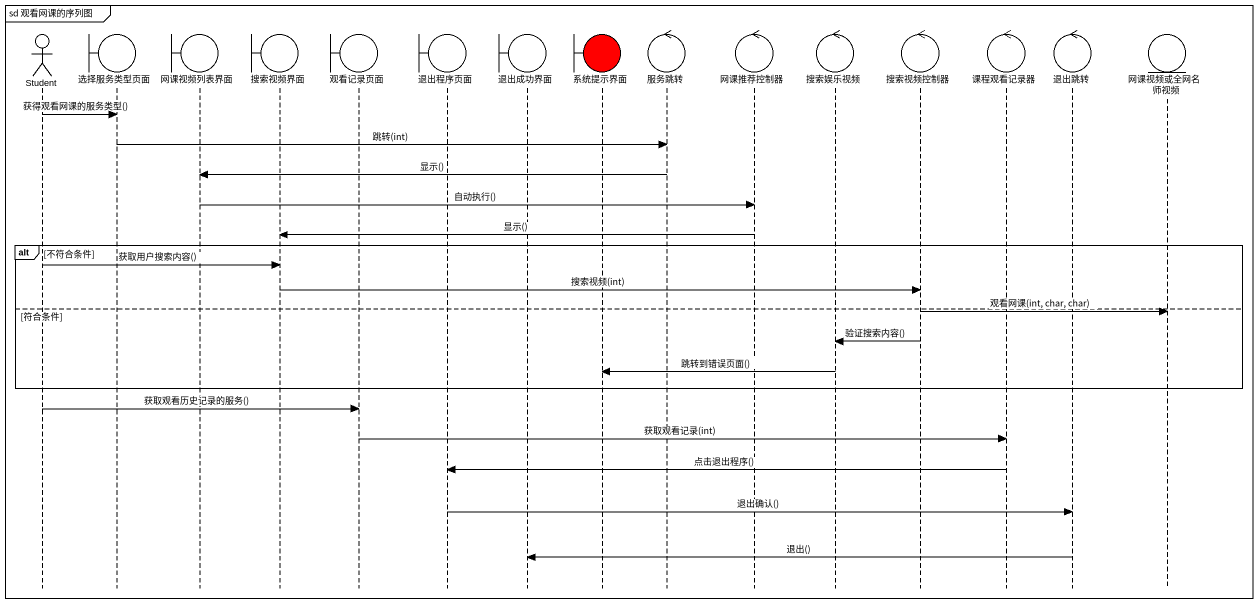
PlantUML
@startuml
mainframe sd 观看网课的序列图
hide footbox
actor Student
boundary 选择服务类型页面
boundary 网课视频列表界面
boundary 搜索视频界面
boundary 观看记录页面
boundary 退出程序页面
boundary 退出成功界面
boundary 系统提示界面 #FF0000
control 服务跳转
control 网课推荐控制器
control 搜索娱乐视频
control 搜索视频控制器
control 课程观看记录器
control 退出跳转
entity 网课视频或全网名师视频

Student -> 选择服务类型页面 : 获得观看网课的服务类型()
选择服务类型页面 -> 服务跳转 : 跳转(int)
服务跳转 -> 网课视频列表界面 : 显示()
网课视频列表界面 -> 网课推荐控制器 : 自动执行()
网课推荐控制器 -> 搜索视频界面 : 显示()
alt 不符合条件
  Student -> 搜索视频界面 : 获取用户搜索内容()
  搜索视频界面 -> 搜索视频控制器 : 搜索视频(int)
else 符合条件
  搜索视频控制器 -> 网课视频或全网名师视频 : 观看网课(int, char, char)
  搜索视频控制器 -> 搜索娱乐视频 : 验证搜索内容()
  搜索娱乐视频 -> 系统提示界面 : 跳转到错误页面()
end
Student -> 观看记录页面 : 获取观看历史记录的服务()
观看记录页面 -> 课程观看记录器 : 获取观看记录(int)
课程观看记录器 -> 退出程序页面 : 点击退出程序()
退出程序页面 -> 退出跳转 : 退出确认()
退出跳转 -> 退出成功界面 : 退出()
@enduml
